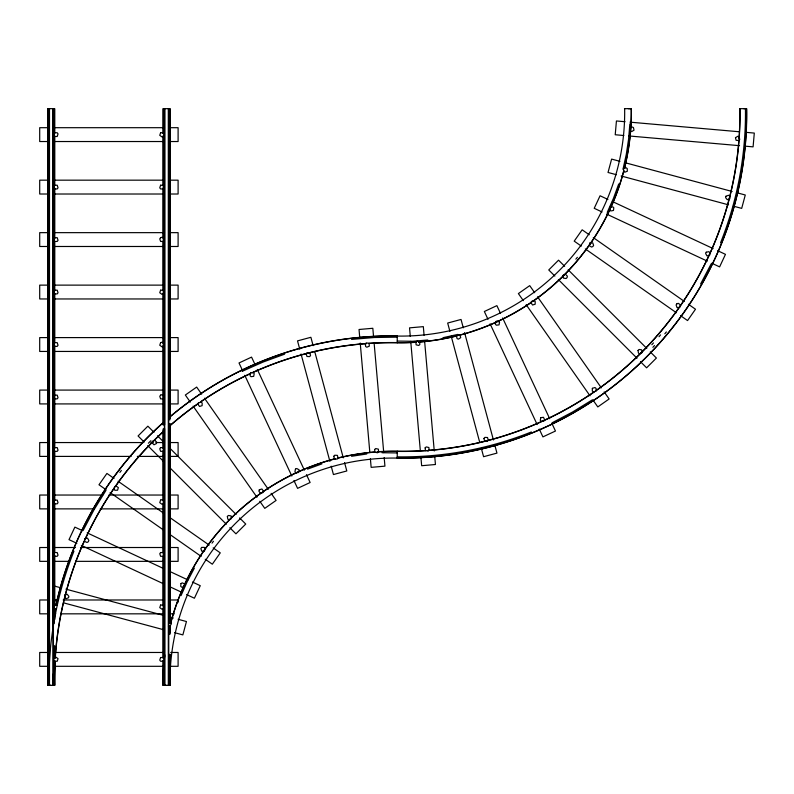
<?xml version="1.0" encoding="UTF-8"?>
<svg xmlns="http://www.w3.org/2000/svg" width="794" height="794" viewBox="0 0 794 794"><rect width="100%" height="100%" fill="white"/><g stroke="black" fill="none" stroke-linecap="round" stroke-linejoin="round"><path stroke-width="1.19" d="M49.417 662.484C51.471 624.352 59.778 586.647 73.951 551.185M629.85 123.933L628.58 139.198L626.287 154.334L622.992 169.291M618.705 183.99L613.444 198.371L607.231 212.365M720.535 242.815C737.566 200.296 746.072 154.473 745.437 108.679L743.71 108.669M181.032 595.629L187.245 581.635L194.381 568.087M83.231 530.263L93.9 509.996L105.89 490.494M700.586 284.004L711.245 263.737M592.086 400.007L572.583 412.007L552.316 422.666M242.16 371.334L263.092 362.044L284.589 354.184M307.536 469.135L321.917 463.875M531.394 431.956C488.876 448.987 443.052 457.493 397.258 456.858M442.913 337.708L457.87 334.413M351.563 456.292L366.709 453.999M351.563 339.415L374.381 337.51L397.218 337.142M427.777 340.001L412.513 341.271L397.258 341.073M168.467 626.258L169.886 626.188L171.365 623.915L169.658 621.801M381.964 452.729L397.228 452.927M397.208 335.882L397.268 342.78A230.22 230.22 0 0 0 416.116 342.303M624.471 108.659L631.359 108.689A230.22 230.22 0 0 1 624.481 168.447M48.355 127.695L39.7 127.695L39.7 141.53L48.355 141.53M54.528 127.695L164.507 127.695M169.45 127.695L178.104 127.695L178.104 141.53L169.45 141.53M54.528 141.53L164.507 141.53M48.355 180.169L39.7 180.169L39.7 194.014L48.355 194.014M54.528 180.169L164.507 180.169M169.45 180.169L178.104 180.169L178.104 194.014L169.45 194.014M54.528 194.014L164.507 194.014M48.355 232.652L39.7 232.652L39.7 246.487L48.355 246.487M54.528 232.652L164.507 232.652M169.45 232.652L178.104 232.652L178.104 246.487L169.45 246.487M54.528 246.487L164.507 246.487M48.355 285.125L39.7 285.125L39.7 298.961L48.355 298.961M54.528 285.125L164.507 285.125M169.45 285.125L178.104 285.125L178.104 298.961L169.45 298.961M54.528 298.961L164.507 298.961M48.355 337.599L39.7 337.599L39.7 351.444L48.355 351.444M54.528 337.599L164.507 337.599M169.45 337.599L178.104 337.599L178.104 351.444L169.45 351.444M397.238 342.611L397.268 342.77A336.835 336.835 0 0 0 368.753 343.474M54.528 351.444L164.507 351.444M48.355 390.082L39.7 390.082L39.7 403.918L48.355 403.918M54.528 390.082L164.507 390.082M169.45 390.082L178.104 390.082L178.104 403.918L169.45 403.918M54.528 403.918L164.507 403.918M48.355 442.556L39.7 442.556L39.7 456.401L48.355 456.401M54.528 442.556L143.506 442.556M150.92 442.556L153.391 442.556M155.862 442.556L164.507 442.556M169.45 442.556L178.104 442.556L178.104 456.401L169.45 456.401M54.528 456.401L131.149 456.401M137.322 456.401L164.507 456.401M397.238 457.949L397.268 457.949A343.474 343.474 0 0 0 746.509 108.689L739.809 108.659A336.835 336.835 0 0 1 739.016 138.335M397.238 458.118L397.238 451.22A336.835 336.835 0 0 0 425.733 450.526M48.355 495.039L39.7 495.039L39.7 508.875L48.355 508.875M54.528 495.039L102.724 495.039M108.897 495.039L164.507 495.039M169.45 495.039L178.104 495.039L178.104 508.875L169.45 508.875M54.528 508.875L94.069 508.875M100.252 508.875L164.507 508.875M48.355 547.513L39.7 547.513L39.7 561.348L48.355 561.348M54.528 547.513L75.539 547.513M80.482 547.513L164.507 547.513M169.45 547.513L178.104 547.513L178.104 561.348L169.45 561.348M54.528 561.348L69.356 561.348M75.539 561.348L164.507 561.348M48.355 599.986L39.7 599.986L39.7 613.831L48.355 613.831M54.528 599.986L58.24 599.986M63.183 599.986L164.507 599.986M169.45 599.986L178.104 599.986L178.104 602.299M53.297 613.831L55.769 613.831M60.711 613.831L164.507 613.831M169.45 613.831L174.392 613.831M48.355 652.47L39.7 652.47L39.7 666.305L48.355 666.305M55.769 652.47L164.507 652.47M170.69 652.47L178.104 652.47L178.104 666.305L169.45 666.305M54.528 666.305L164.507 666.305M55.034 662.762A336.835 336.835 0 0 0 54.657 685.341L47.799 685.341L47.789 108.659L54.667 108.659L54.677 133.461M746.668 108.689A343.633 343.633 0 0 1 397.268 458.088A223.422 223.422 0 0 0 169.995 685.341L163.137 685.341L163.127 660.539M628.372 108.669L630.099 108.679M631.349 108.689L631.19 108.689A230.062 230.062 0 0 1 624.322 168.407M164.219 660.568A230.062 230.062 0 0 0 163.306 685.311L163.137 685.311A230.22 230.22 0 0 1 164.06 660.548M166.105 685.331L164.378 685.321L164.378 108.659M49.486 646.753A343.474 343.474 0 0 0 47.977 685.311L47.799 685.311A343.633 343.633 0 0 1 49.218 647.944M50.776 685.331L49.039 685.321L49.039 108.659M625.047 121.72L616.432 120.966L615.221 134.752L623.836 135.516M629.97 122.157L739.532 131.784M745.685 132.32L754.3 133.074L753.089 146.86L744.474 146.106M628.759 135.943L739.551 145.679M619.975 161.341L611.618 159.098L608.025 172.467L616.382 174.71M624.749 162.621L732.157 191.483M736.931 192.763L745.278 195.006L741.695 208.375L733.338 206.132M621.156 175.99L728.564 204.852M53.982 585.942L61.138 587.868M65.912 589.148L163.772 615.449M169.747 617.047L173.32 618.01M178.094 619.29L186.451 621.533L182.858 634.902L174.501 632.659M53.972 600.274L57.555 601.237M63.52 602.835L163.763 629.771M57.208 605.048L55.848 604.601L53.655 606.199L54.488 608.78L55.848 609.216M607.916 199.433L600.075 195.771L594.22 208.306L602.051 211.968M612.392 201.527L713.151 248.591M717.637 250.686L725.468 254.348L719.612 266.883L711.771 263.221M606.537 214.062L707.295 261.127M82.705 530.779L74.864 527.117L69.009 539.652L76.849 543.314M87.181 532.873L164.437 568.951M168.914 571.045L187.95 579.938M192.426 582.032L200.267 585.694L194.401 598.229L186.57 594.567M81.325 545.409L164.179 584.106M169.777 586.726L182.094 592.473M589.237 234.766L582.161 229.803L574.211 241.138L581.297 246.1M593.287 237.605L684.368 301.432M688.418 304.261L695.494 309.233L687.554 320.568L680.468 315.595M585.347 248.939L676.428 312.767M114.008 478.405L106.922 473.432L98.982 484.767L106.068 489.739M118.058 481.233L163.594 513.152M169.668 517.41L209.13 545.061M213.179 547.9L220.266 552.862L212.326 564.197L205.239 559.234M110.108 492.568L163.743 530.164M168.804 533.707L201.19 556.396M564.653 266.288L558.539 260.174L548.753 269.96L554.867 276.074M568.147 269.781L646.792 348.427M650.286 351.921L656.4 358.034L646.614 367.821L640.5 361.707M558.361 279.567L637.006 358.213M153.986 432.293L147.863 426.18L138.077 435.966L144.19 442.079M157.48 435.787L163.594 441.911M169.708 448.024L236.116 514.433M239.609 517.926L245.733 524.04L235.947 533.826L229.823 527.712M147.694 445.573L164.289 462.177M169.539 467.418L226.33 524.219M534.68 292.718L529.717 285.632L518.383 293.582L523.345 300.668M537.518 296.767L601.336 387.849M604.174 391.899L609.137 398.975L597.803 406.925L592.84 399.839M526.184 304.707L590.002 395.789M201.636 394.161L196.674 387.075L185.339 395.025L190.302 402.101M204.475 398.211L268.303 489.293M271.141 493.342L276.104 500.418L264.769 508.368L259.807 501.282M193.141 406.151L256.968 497.233M500.548 313.481L496.885 305.64L484.35 311.496L488.012 319.337M502.642 317.957L549.706 418.716M551.8 423.202L555.463 431.033L542.917 436.889L539.265 429.058M490.097 323.813L537.171 424.582M255.221 364.942L251.559 357.111L239.014 362.967L242.676 370.798M257.306 369.418L304.38 470.187M306.474 474.663L310.126 482.504L297.591 488.36L293.929 480.529M244.77 375.284L291.835 476.043M463.289 327.803L461.036 319.456L447.677 323.039L449.92 331.396M464.569 332.577L493.421 439.985M494.712 444.759L496.955 453.116L483.586 456.709L481.343 448.352M451.2 336.17L479.735 442.387M313.134 345.648L310.891 337.291L297.522 340.884L299.775 349.241M314.742 351.613L343.276 457.83M344.556 462.604L346.809 470.961L333.44 474.554L331.197 466.197M301.055 354.015L329.907 461.423M424.085 335.257L423.331 326.642L409.545 327.853L410.3 336.467M424.631 341.41L434.258 450.972M434.685 455.895L435.44 464.51L421.654 465.721L420.899 457.106M410.736 341.39L420.354 450.952M373.577 336.894L372.823 328.279L359.037 329.49L359.791 338.105M374.123 343.048L383.74 452.61M384.177 457.533L384.931 466.147L371.145 467.358L370.391 458.743M360.228 343.028L369.845 452.59M170.015 418.706L170.015 108.659L163.137 108.659L163.127 133.461M170.015 423.668L170.015 623.33M170.015 625.811L170.015 633.255M170.015 654.335L170.015 685.341M169.856 108.659L169.856 419.947M169.856 423.668L169.856 623.33M169.856 625.811L169.856 634.495M169.856 654.335L169.856 685.341M168.765 108.659L168.765 685.341M168.308 108.659L168.308 685.341M164.725 108.659L164.725 685.341M164.636 108.659L164.636 424.899M164.636 428.621L164.636 685.341M163.683 108.659L163.683 133.461M163.683 135.943L163.683 423.668M163.683 429.862L163.683 658.057M163.683 660.539L163.683 685.341M163.286 108.659L163.286 133.461M163.286 135.943L163.286 424.899M163.286 428.621L163.286 658.057M163.286 660.539L163.286 685.341M163.127 135.943L163.127 185.548M163.127 188.029L163.127 237.634M163.127 241.356L163.127 289.731M163.127 293.443L163.127 343.058M163.127 345.529L163.127 424.899M163.127 429.862L163.127 448.471M163.127 450.942L163.127 500.557M163.127 504.269L163.127 552.644M163.127 556.366L163.127 605.971M163.127 608.452L163.127 658.057M54.677 135.943L54.677 185.548M54.677 188.029L54.677 238.875M54.677 241.356L54.677 290.961M54.677 293.443L54.677 343.058M54.677 345.529L54.677 448.471M54.677 450.942L54.677 500.557M54.677 503.039L54.677 552.644M54.677 555.125L54.677 605.971M54.677 608.452L54.677 619.608M54.677 648.132L54.677 658.057M54.677 660.539L54.677 685.341M54.518 108.659L54.518 133.461M54.518 135.943L54.518 185.548M54.518 188.029L54.518 238.875M54.518 241.356L54.518 290.961M54.518 293.443L54.518 343.058M54.518 345.529L54.518 448.471M54.518 450.942L54.518 500.557M54.518 503.039L54.518 552.644M54.518 555.125L54.518 605.971M54.518 608.452L54.518 619.608M54.518 645.651L54.518 658.057M54.518 660.539L54.518 685.341A336.993 336.993 0 0 1 54.865 662.752M54.121 108.659L54.121 623.33M54.121 675.416L54.121 685.341M53.426 108.659L53.426 685.341M53.079 108.659L53.158 625.811M53.079 674.175L53.158 685.341M52.98 108.659L52.98 685.341M49.496 108.659L49.496 685.341M49.387 108.659L49.307 685.341M47.948 108.659L47.948 685.341M739.978 108.659A336.993 336.993 0 0 1 486.553 440.938M485.402 441.226A336.993 336.993 0 0 1 428.105 450.516M425.743 450.684A336.993 336.993 0 0 1 397.238 451.399L397.208 451.23A230.22 230.22 0 0 0 377.18 451.776M738.837 140.697A336.835 336.835 0 0 1 729.358 197.934M729.061 199.086A336.835 336.835 0 0 1 595.837 390.648M593.882 391.998A336.835 336.835 0 0 1 487.665 440.481M485.362 441.067A336.835 336.835 0 0 1 428.095 450.357M660.568 334.909A338.988 338.988 0 0 1 659.01 336.716M653.462 342.948A338.988 338.988 0 0 1 651.844 344.715M666.365 331.952A341.489 341.489 0 0 1 664.826 333.808M654.514 345.549A341.489 341.489 0 0 1 652.886 347.315M623.895 170.74A230.22 230.22 0 0 1 611.35 206.46M610.368 208.624A230.22 230.22 0 0 1 563.939 275.359M563.095 276.193A230.22 230.22 0 0 1 533.121 301.204M531.166 302.554A230.22 230.22 0 0 1 459.319 335.316M457.026 335.902A230.22 230.22 0 0 1 418.488 342.135M624.64 108.659A223.58 223.58 0 0 1 397.238 336.061A343.474 343.474 0 0 0 168.963 417.773M623.737 170.7A230.062 230.062 0 0 1 563.819 275.24M562.986 276.074A230.062 230.062 0 0 1 458.128 335.455M456.987 335.743A230.062 230.062 0 0 1 418.468 341.976M416.106 342.135A230.062 230.062 0 0 1 397.268 342.591A336.993 336.993 0 0 0 368.734 343.316M55.302 658.028A336.835 336.835 0 0 1 64.83 597.207M65.118 596.066A336.835 336.835 0 0 1 84.283 541.309M85.266 539.146A336.835 336.835 0 0 1 114.574 487.714M115.934 485.769A336.835 336.835 0 0 1 152.428 442.208M153.272 441.365A336.835 336.835 0 0 1 164.408 430.725M169.718 425.981A336.835 336.835 0 0 1 198.639 403.352M200.594 402.002A336.835 336.835 0 0 1 249.971 373.865M253.207 372.386A336.835 336.835 0 0 1 307.963 353.221M309.114 352.933A336.835 336.835 0 0 1 366.381 343.643M55.133 658.018A336.993 336.993 0 0 1 64.671 597.167M64.959 596.026A336.993 336.993 0 0 1 164.298 430.606M169.608 425.862A336.993 336.993 0 0 1 198.55 403.213M200.505 401.863A336.993 336.993 0 0 1 249.902 373.716M252.055 372.723A336.993 336.993 0 0 1 307.923 353.062M309.074 352.774A336.993 336.993 0 0 1 366.371 343.484M577.367 257.316A228.077 228.077 0 0 1 575.868 259.122M164.289 658.196A230.22 230.22 0 0 1 164.676 654.663M168.636 631.319A230.22 230.22 0 0 1 169.995 625.553M170.581 623.26A230.22 230.22 0 0 1 261.365 492.796M263.31 491.446A230.22 230.22 0 0 1 335.157 458.684M337.45 458.098A230.22 230.22 0 0 1 374.818 451.955M164.447 658.206A230.062 230.062 0 0 1 164.705 655.854M168.536 632.51A230.062 230.062 0 0 1 170.154 625.593M170.74 623.3A230.062 230.062 0 0 1 335.197 458.843M337.49 458.257A230.062 230.062 0 0 1 374.828 452.123M377.19 451.945A230.062 230.062 0 0 1 397.208 451.409M212.008 543.126A228.077 228.077 0 0 1 213.447 541.27M53.099 619.181A343.633 343.633 0 0 1 55.173 608.502M55.947 604.949A343.633 343.633 0 0 1 164.279 421.614M168.854 417.654A343.633 343.633 0 0 1 397.208 335.912M52.642 622.784A343.474 343.474 0 0 1 55.332 608.532M56.106 604.988A343.474 343.474 0 0 1 164.388 421.733M119.894 472.4A341.489 341.489 0 0 1 121.363 470.495M148.379 443.231A338.988 338.988 0 0 1 150.89 440.68M306.246 353.856L306.95 356.476L309.66 356.615L310.553 355.514L309.849 352.893L307.139 352.754L306.246 353.856M333.778 456.332L334.482 458.952L337.192 459.091L338.085 457.989L337.381 455.369L334.671 455.23L333.778 456.332M456.391 336.011L457.096 338.631L458.426 339.147L460.699 337.668L459.994 335.048L458.664 334.542L456.391 336.011M483.923 438.487L484.628 441.107L487.337 441.246L488.231 440.144L487.526 437.524L484.826 437.385L483.923 438.487M629.781 128.37L630.396 131.01L631.706 131.576L634.029 130.176L633.423 127.536L632.113 126.98L629.781 128.37M735.482 137.66L736.098 140.3L738.797 140.538L739.73 139.456L739.125 136.816L737.815 136.26L735.482 137.66M152.339 441.444L152.111 442.853L154.026 444.769L156.448 443.538L156.666 442.129L154.751 440.213L152.339 441.444M227.362 516.467L227.789 519.147L229.059 519.792L231.471 518.561L231.054 515.892L228.374 515.465L227.362 516.467M563.006 275.439L563.432 278.108L566.102 278.535L567.115 277.533L567.343 276.123L565.417 274.208L563.006 275.439M638.039 350.462L638.455 353.141L639.726 353.787L642.148 352.556L641.721 349.876L639.041 349.459L638.039 350.462M365.369 343.782L365.607 346.482L366.828 347.216L369.319 346.154L369.081 343.455L366.441 342.849L365.369 343.782M374.649 449.483L374.887 452.183L377.527 452.788L378.609 451.855L378.371 449.156L375.721 448.55L374.649 449.483M415.877 342.145L416.116 344.844L418.756 345.45L419.828 344.517L419.589 341.817L416.949 341.212L415.877 342.145M425.157 447.846L425.395 450.545L428.035 451.151L429.117 450.218L428.879 447.518L426.239 446.913L425.157 447.846M64.651 595.242L64.79 597.951L65.991 598.726L68.522 597.753L68.889 596.383L67.182 594.269L64.651 595.242M623.489 168.715L623.627 171.415L624.818 172.199L627.349 171.226L627.21 168.517L626.019 167.742L623.489 168.715M725.954 196.247L725.587 197.617L727.294 199.731L729.825 198.758L729.686 196.049L728.495 195.274L725.954 196.247M198.431 402.886L197.964 404.235L199.522 406.459L202.113 405.665L202.162 402.955L201.021 402.092L198.431 402.886M259.32 489.779L258.864 491.129L260.422 493.352L263.012 492.558L263.469 491.208L261.921 488.985L259.32 489.779M531.474 301.442L531.007 302.792L532.566 305.015L535.156 304.221L535.206 301.512L534.064 300.648L531.474 301.442M592.364 388.335L592.314 391.055L593.455 391.908L596.046 391.114L596.096 388.405L594.954 387.541L592.364 388.335M84.879 538.65L84.551 541.339L87.003 542.481L88.253 541.796L88.859 540.506L87.539 538.134L84.879 538.65M181.022 583.55L180.685 586.24L181.727 587.213L184.387 586.697L184.724 584.007L182.263 582.865L181.022 583.55M610.09 207.303L609.752 209.993L610.794 210.966L613.464 210.45L613.792 207.76L612.75 206.787L610.09 207.303M706.223 252.204L705.628 253.494L706.938 255.867L709.598 255.35L709.935 252.661L708.893 251.688L706.223 252.204M250.547 372.982L250.031 375.641L251.003 376.684L253.693 376.356L254.209 373.686L253.236 372.644L250.547 372.982M295.457 469.115L294.941 471.775L295.914 472.817L298.604 472.49L299.12 469.83L296.748 468.51L295.457 469.115M495.873 321.51L495.357 324.17L496.339 325.212L499.029 324.885L499.545 322.225L497.173 320.905L495.873 321.51M540.783 417.644L540.267 420.314L541.24 421.356L543.93 421.019L544.624 419.778L543.473 417.316L540.783 417.644M114.793 486.524L113.999 489.124L114.852 490.255L117.562 490.216L118.356 487.625L116.132 486.067L114.793 486.524M201.686 547.423L200.862 548.594L201.745 551.155L204.455 551.105L205.249 548.515L204.395 547.374L201.686 547.423M590.021 242.895L589.227 245.485L591.451 247.043L592.8 246.577L593.614 245.406L592.731 242.845L590.021 242.895M676.915 303.784L676.101 304.956L676.984 307.516L679.694 307.477L680.488 304.876L678.265 303.328L676.915 303.784M54.488 132.747L53.655 135.327L54.488 136.479L57.208 136.479L58.041 133.898L57.208 132.747L54.488 132.747M54.488 185.22L53.655 186.382L54.488 188.952L57.208 188.952L58.041 187.801L57.208 185.22L54.488 185.22M54.488 237.704L53.655 238.855L54.488 241.436L57.208 241.436L58.041 240.284L57.208 237.704L54.488 237.704M160.596 132.747L159.763 135.327L161.956 136.915L163.316 136.479L164.15 135.327L163.316 132.747L160.596 132.747M54.488 290.177L53.655 291.329L54.488 293.909L57.208 293.909L58.041 292.758L57.208 290.177L54.488 290.177M160.596 185.22L159.763 187.801L160.596 188.952L163.316 188.952L164.15 186.382L163.316 185.22L160.596 185.22M54.488 342.661L53.655 343.812L54.488 346.392L57.208 346.392L58.041 345.231L57.208 342.661L54.488 342.661M160.596 237.704L159.763 238.855L160.596 241.436L163.316 241.436L164.15 238.855L161.956 237.257L160.596 237.704M54.488 395.134L53.655 396.285L54.488 398.866L57.208 398.866L58.041 397.715L57.208 395.134L54.488 395.134M160.596 290.177L159.763 292.758L161.956 294.356L163.316 293.909L164.15 292.758L163.316 290.177L160.596 290.177M54.488 447.608L53.655 448.769L54.488 451.339L57.208 451.339L58.041 450.188L57.208 447.608L54.488 447.608M160.596 342.661L159.763 345.231L161.956 346.829L163.316 346.392L164.15 343.812L161.956 342.214L160.596 342.661M54.488 500.091L53.655 501.242L54.488 503.823L57.208 503.823L58.041 502.671L57.208 500.091L54.488 500.091M160.596 395.134L159.763 396.285L160.596 398.866L163.316 398.866L164.15 396.285L161.956 394.697L160.596 395.134M54.488 552.564L53.655 553.716L54.488 556.296L57.208 556.296L58.041 555.145L57.208 552.564L54.488 552.564M160.596 447.608L159.763 448.769L160.596 451.339L163.316 451.339L164.15 450.188L163.316 447.608L160.596 447.608M160.596 500.091L159.763 502.671L161.956 504.259L163.316 503.823L164.15 501.242L161.956 499.644L160.596 500.091M54.488 657.521L53.655 658.673L54.488 661.253L57.208 661.253L58.041 658.673L55.848 657.085L54.488 657.521M160.596 552.564L159.763 553.716L160.596 556.296L163.316 556.296L164.15 555.145L163.316 552.564L160.596 552.564M160.596 605.048L159.763 607.618L161.956 609.216L163.316 608.78L164.15 606.199L163.316 605.048L160.596 605.048M160.596 657.521L159.763 660.102L160.596 661.253L163.316 661.253L164.15 660.102L163.316 657.521L160.596 657.521"/></g></svg>
